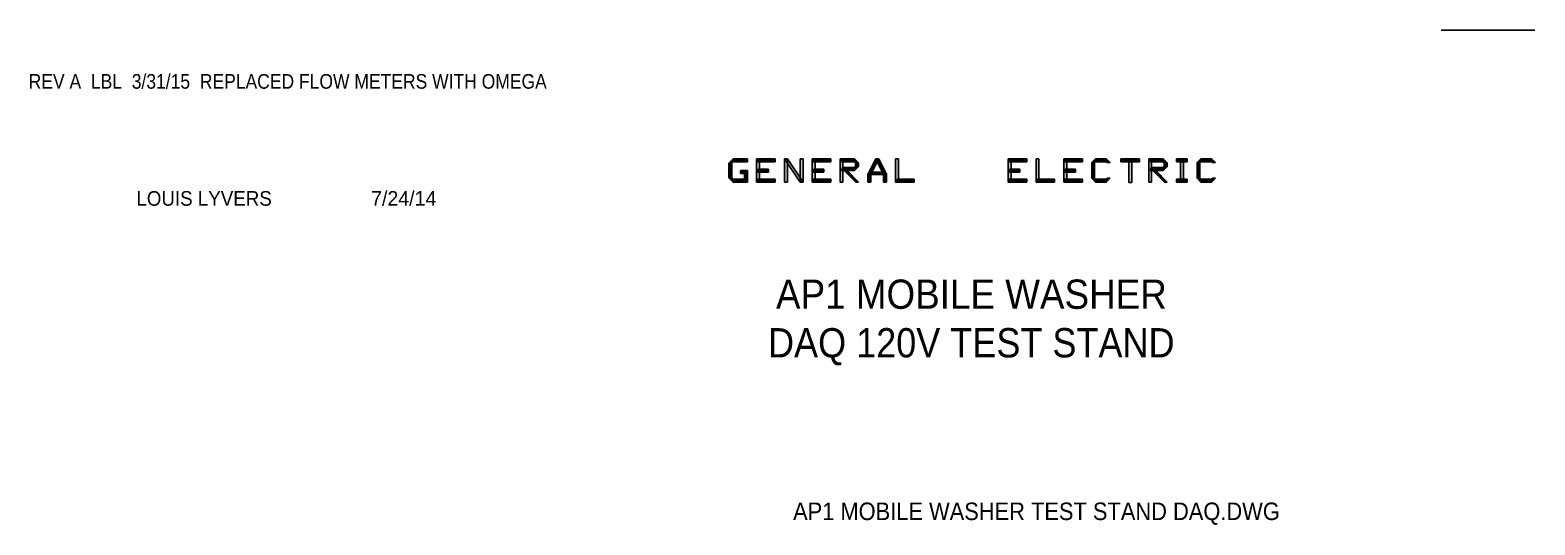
# Model space of a CAD drawing. Header units: inches. Extents: x 1 to 32.3, y 0.5 to 21.
# Drawn here: x 24.94 to 32.29, y 1.54 to 3.96 of the extents above; entities that cross this region are included whole.
import ezdxf

# ---------------------------------------------------------------- set-up
doc = ezdxf.new("R2010")
doc.units = ezdxf.units.IN
doc.header["$MEASUREMENT"] = 0
doc.layers.add('TEXT', color=4, linetype='Continuous')
doc.styles.add('SLDTEXTSTYLE0', font='TXT')
doc.styles.add('SLDTEXTSTYLE12', font='TXT', dxfattribs={"width": 0.941176})
doc.styles.add('SLDTEXTSTYLE13', font='TXT', dxfattribs={"width": 0.921053})
doc.styles.add('SLDTEXTSTYLE4', font='TXT', dxfattribs={"width": 0.958333})
doc.styles.add('SLDTEXTSTYLE56', font='TXT', dxfattribs={"width": 0.894231})
doc.styles.add('SLDTEXTSTYLE7', font='TXT', dxfattribs={"width": 0.930556})

# ---------------------------------------------------------------- blocks, each defined once
blk = doc.blocks.new('SW_NOTE_1')
at = {"layer": 'TEXT', "color": 0, "char_height": 0.142857, "attachment_point": 2}
for s, insert, style in [('AP1 MOBILE WASHER', (1.237, 0.1842), 'SLDTEXTSTYLE12'), ('DAQ 120V TEST STAND', (1.2364, -0.053), 'SLDTEXTSTYLE13')]:
    blk.add_mtext(s, dxfattribs=dict(at, insert=insert, style=style))

msp = doc.modelspace()

# ---------------------------------------------------------------- hatches: boundary and pattern name
at = {"linetype": 'Continuous'}
for points in [[(28.3643, 3.3071), (28.35, 3.3071), (28.3714, 3.3286), (28.3714, 3.3143)], [(28.3643, 3.3071), (28.35, 3.3071), (28.35, 3.2357), (28.3643, 3.2357)], [(28.3714, 3.3143), (28.3714, 3.3286), (28.4406, 3.3289), (28.4406, 3.3145)], [(28.4857, 3.3143), (28.4857, 3.3286), (28.5763, 3.3289), (28.5768, 3.3145)], [(28.5, 3.2143), (28.5, 3.3214), (28.4857, 3.3214), (28.4857, 3.2143)], [(28.6357, 3.3286), (28.6214, 3.3286), (28.6214, 3.2143), (28.6357, 3.2143)], [(28.6357, 3.3286), (28.6214, 3.3286), (28.6977, 3.2144), (28.7123, 3.2144)], [(28.7123, 3.3286), (28.7123, 3.2144), (28.6977, 3.2181), (28.6984, 3.3286)], [(28.7571, 3.3143), (28.7571, 3.3286), (28.8477, 3.3289), (28.8482, 3.3145)], [(28.7714, 3.2143), (28.7714, 3.3214), (28.7571, 3.3214), (28.7571, 3.2143)], [(28.9071, 3.2143), (28.9071, 3.3286), (28.8929, 3.3286), (28.8929, 3.2143)], [(28.9, 3.3143), (28.9071, 3.3286), (28.9643, 3.3286), (28.9643, 3.3143)], [(28.9643, 3.3286), (28.9643, 3.3143), (28.9714, 3.3071), (28.9835, 3.3087)], [(28.9835, 3.2905), (28.9835, 3.3094), (28.9691, 3.3105), (28.9691, 3.2851)], [(29.043, 3.2528), (29.0288, 3.2528), (29.0669, 3.3286), (29.0808, 3.3286)], [(29.119, 3.2528), (29.0817, 3.3286), (29.0669, 3.3293), (29.1046, 3.2528)], [(29.1786, 3.3286), (29.1643, 3.3286), (29.1643, 3.2143), (29.1786, 3.2143)], [(29.7143, 3.3143), (29.7143, 3.3286), (29.8049, 3.3289), (29.8054, 3.3145)], [(29.7286, 3.2143), (29.7286, 3.3214), (29.7143, 3.3214), (29.7143, 3.2143)], [(29.8643, 3.3286), (29.85, 3.3286), (29.85, 3.2143), (29.8643, 3.2143)], [(29.9857, 3.3143), (29.9857, 3.3286), (30.0763, 3.3289), (30.0768, 3.3145)], [(30, 3.2143), (30, 3.3214), (29.9857, 3.3214), (29.9857, 3.2143)], [(30.1549, 3.3286), (30.1361, 3.3101), (30.1216, 3.3101), (30.1403, 3.3286)], [(30.1357, 3.2286), (30.1357, 3.3143), (30.1216, 3.3101), (30.1216, 3.2335)], [(30.2, 3.3143), (30.1357, 3.3143), (30.1429, 3.3286), (30.1929, 3.3286)], [(30.2117, 3.3101), (30.1929, 3.3286), (30.1929, 3.3143), (30.1972, 3.3101)], [(30.2643, 3.3143), (30.2643, 3.3286), (30.3555, 3.3291), (30.3555, 3.3143)], [(30.3169, 3.3241), (30.3024, 3.3229), (30.3024, 3.2137), (30.3169, 3.2137)], [(30.4143, 3.2143), (30.4143, 3.3286), (30.4, 3.3286), (30.4, 3.2143)], [(30.4071, 3.3143), (30.4143, 3.3286), (30.4714, 3.3286), (30.4714, 3.3143)], [(30.4714, 3.3286), (30.4714, 3.3143), (30.4786, 3.3071), (30.4907, 3.3087)], [(30.4907, 3.2905), (30.4907, 3.3094), (30.4763, 3.3105), (30.4763, 3.2851)], [(30.5357, 3.3286), (30.5357, 3.3143), (30.5881, 3.3144), (30.5881, 3.3291)], [(30.5693, 3.3176), (30.5548, 3.3253), (30.5548, 3.2219), (30.5693, 3.2213)], [(30.6691, 3.3286), (30.6504, 3.3101), (30.6359, 3.3101), (30.6546, 3.3286)], [(30.65, 3.2286), (30.65, 3.3143), (30.6359, 3.3101), (30.6359, 3.2335)], [(30.7143, 3.3143), (30.65, 3.3143), (30.6571, 3.3286), (30.7071, 3.3286)], [(30.726, 3.3101), (30.7071, 3.3286), (30.7071, 3.3143), (30.7114, 3.3101)], [(28.3643, 3.2357), (28.35, 3.2357), (28.3714, 3.2143), (28.3786, 3.2143)], [(28.4071, 3.2714), (28.4071, 3.2571), (28.4357, 3.2571), (28.4357, 3.2714)], [(28.4342, 3.2615), (28.4262, 3.2597), (28.4262, 3.222), (28.4337, 3.2228)], [(28.4406, 3.2144), (28.4406, 3.2717), (28.4286, 3.2714), (28.4286, 3.2143)], [(28.4857, 3.2643), (28.4929, 3.2786), (28.5429, 3.2786), (28.5429, 3.2643)], [(28.7571, 3.2643), (28.7643, 3.2786), (28.8143, 3.2786), (28.8143, 3.2643)], [(28.9, 3.2714), (28.9071, 3.2857), (28.9643, 3.2857), (28.9643, 3.2714)], [(28.9272, 3.271), (28.9128, 3.271), (28.9696, 3.2148), (28.983, 3.2148)], [(28.9643, 3.2714), (28.9643, 3.2857), (28.9714, 3.2929), (28.9835, 3.2905)], [(29.043, 3.2148), (29.0286, 3.2143), (29.0288, 3.2528), (29.043, 3.2528)], [(29.041, 3.2644), (29.0384, 3.2528), (29.1122, 3.2528), (29.1088, 3.2637)], [(29.119, 3.2148), (29.119, 3.2528), (29.1046, 3.2576), (29.1046, 3.2148)], [(29.7143, 3.2643), (29.7214, 3.2786), (29.7714, 3.2786), (29.7714, 3.2643)], [(29.9857, 3.2643), (29.9929, 3.2786), (30.0429, 3.2786), (30.0429, 3.2643)], [(30.1409, 3.2144), (30.1216, 3.2335), (30.1361, 3.2329), (30.1543, 3.2144)], [(30.1929, 3.2144), (30.1849, 3.2234), (30.1983, 3.2342), (30.2122, 3.2342)], [(30.4071, 3.2714), (30.4143, 3.2857), (30.4714, 3.2857), (30.4714, 3.2714)], [(30.4344, 3.271), (30.42, 3.271), (30.4768, 3.2148), (30.4902, 3.2148)], [(30.4714, 3.2714), (30.4714, 3.2857), (30.4786, 3.2929), (30.4907, 3.2905)], [(30.6552, 3.2144), (30.6359, 3.2335), (30.6504, 3.2329), (30.6686, 3.2144)], [(30.7072, 3.2144), (30.6992, 3.2234), (30.7126, 3.2342), (30.7265, 3.2342)], [(28.4286, 3.2143), (28.3714, 3.2143), (28.3643, 3.2286), (28.4357, 3.2286)], [(28.5768, 3.2145), (28.4857, 3.2143), (28.4857, 3.2286), (28.5763, 3.2289)], [(28.8482, 3.2145), (28.7571, 3.2143), (28.7571, 3.2286), (28.8477, 3.2289)], [(29.1738, 3.2148), (29.1714, 3.2286), (29.255, 3.2289), (29.255, 3.2148)], [(29.8054, 3.2145), (29.7143, 3.2143), (29.7143, 3.2286), (29.8049, 3.2289)], [(29.8596, 3.2148), (29.8571, 3.2286), (29.9407, 3.2289), (29.9407, 3.2148)], [(30.0768, 3.2145), (29.9857, 3.2143), (29.9857, 3.2286), (30.0763, 3.2289)], [(30.1452, 3.2144), (30.1398, 3.2291), (30.1988, 3.2291), (30.1918, 3.2144)], [(30.5357, 3.2286), (30.5357, 3.2143), (30.5881, 3.2143), (30.5881, 3.229)], [(30.6595, 3.2144), (30.6541, 3.2291), (30.7131, 3.2291), (30.7061, 3.2144)]]:
    msp.add_hatch(color=7, dxfattribs=at).paths.add_polyline_path(points, flags=0)

# ---------------------------------------------------------------- linework, layer by layer
at = {"layer": 'TEXT'}
for p, q in [((32.2857, 3.9571), (31.8286, 3.9571)), ((28.35, 3.3071), (28.3714, 3.3286)), ((28.35, 3.3071), (28.35, 3.2357)), ((28.3643, 3.3071), (28.35, 3.3071)), ((28.3643, 3.3071), (28.35, 3.3071)), ((28.3714, 3.3143), (28.3643, 3.3071)), ((28.3643, 3.2357), (28.3643, 3.3071)), ((28.3714, 3.3286), (28.4406, 3.3289)), ((28.3714, 3.3143), (28.3714, 3.3286)), ((28.3714, 3.3286), (28.3714, 3.3143)), ((28.4406, 3.3145), (28.3714, 3.3143)), ((28.4406, 3.3289), (28.4406, 3.3145)), ((28.4857, 3.3286), (28.5763, 3.3289)), ((28.4857, 3.3143), (28.4857, 3.3286)), ((28.4857, 3.3214), (28.4857, 3.2143)), ((28.5, 3.3214), (28.4857, 3.3214)), ((28.5768, 3.3145), (28.4857, 3.3143)), ((28.5, 3.2143), (28.5, 3.3214)), ((28.5763, 3.3289), (28.5768, 3.3145)), ((28.6214, 3.3286), (28.6214, 3.2143)), ((28.6357, 3.3286), (28.6214, 3.3286)), ((28.6214, 3.3286), (28.6977, 3.2144)), ((28.6357, 3.3286), (28.6214, 3.3286)), ((28.6357, 3.2143), (28.6357, 3.3286)), ((28.7123, 3.2144), (28.6357, 3.3286)), ((28.6977, 3.2181), (28.6984, 3.3286)), ((28.6984, 3.3286), (28.7123, 3.3286)), ((28.7123, 3.3286), (28.7123, 3.2144)), ((28.7571, 3.3286), (28.8477, 3.3289)), ((28.7571, 3.3143), (28.7571, 3.3286)), ((28.7571, 3.3214), (28.7571, 3.2143)), ((28.7714, 3.3214), (28.7571, 3.3214)), ((28.8482, 3.3145), (28.7571, 3.3143)), ((28.7714, 3.2143), (28.7714, 3.3214)), ((28.8477, 3.3289), (28.8482, 3.3145)), ((28.8929, 3.3286), (28.8929, 3.2143)), ((28.9071, 3.3286), (28.8929, 3.3286)), ((28.9, 3.3143), (28.9071, 3.3286)), ((28.9643, 3.3143), (28.9, 3.3143)), ((28.9071, 3.2143), (28.9071, 3.3286)), ((28.9071, 3.3286), (28.9643, 3.3286)), ((28.9643, 3.3286), (28.9643, 3.3143)), ((28.9835, 3.3087), (28.9643, 3.3286)), ((28.9643, 3.3286), (28.9643, 3.3143)), ((28.9643, 3.3143), (28.9714, 3.3071)), ((28.9691, 3.3105), (28.9691, 3.2851)), ((28.9835, 3.3094), (28.9691, 3.3105)), ((28.9714, 3.3071), (28.9835, 3.3087)), ((28.9835, 3.2905), (28.9835, 3.3094)), ((29.0288, 3.2528), (29.0669, 3.3286)), ((29.0808, 3.3286), (29.043, 3.2528)), ((29.0669, 3.3293), (29.1046, 3.2528)), ((29.0817, 3.3286), (29.0669, 3.3293)), ((29.0669, 3.3286), (29.0808, 3.3286)), ((29.119, 3.2528), (29.0817, 3.3286)), ((29.1643, 3.3286), (29.1643, 3.2143)), ((29.1786, 3.3286), (29.1643, 3.3286)), ((29.1786, 3.2143), (29.1786, 3.3286)), ((29.7143, 3.3286), (29.8049, 3.3289)), ((29.7143, 3.3143), (29.7143, 3.3286)), ((29.7143, 3.3214), (29.7143, 3.2143)), ((29.7286, 3.3214), (29.7143, 3.3214)), ((29.8054, 3.3145), (29.7143, 3.3143)), ((29.7286, 3.2143), (29.7286, 3.3214)), ((29.8049, 3.3289), (29.8054, 3.3145)), ((29.85, 3.3286), (29.85, 3.2143)), ((29.8643, 3.3286), (29.85, 3.3286)), ((29.8643, 3.2143), (29.8643, 3.3286)), ((29.9857, 3.3286), (30.0763, 3.3289)), ((29.9857, 3.3143), (29.9857, 3.3286)), ((29.9857, 3.3214), (29.9857, 3.2143)), ((30, 3.3214), (29.9857, 3.3214)), ((30.0768, 3.3145), (29.9857, 3.3143)), ((30, 3.2143), (30, 3.3214)), ((30.0763, 3.3289), (30.0768, 3.3145)), ((30.1216, 3.3101), (30.1403, 3.3286)), ((30.1357, 3.3143), (30.1216, 3.3101)), ((30.1216, 3.3101), (30.1216, 3.2335)), ((30.1361, 3.3101), (30.1216, 3.3101)), ((30.1357, 3.3143), (30.1429, 3.3286)), ((30.1357, 3.2286), (30.1357, 3.3143)), ((30.2, 3.3143), (30.1357, 3.3143)), ((30.1549, 3.3286), (30.1361, 3.3101)), ((30.1403, 3.3286), (30.1549, 3.3286)), ((30.1429, 3.3286), (30.1929, 3.3286)), ((30.2117, 3.3101), (30.1929, 3.3286)), ((30.1929, 3.3286), (30.1929, 3.3143)), ((30.1929, 3.3286), (30.2, 3.3143)), ((30.1929, 3.3143), (30.1972, 3.3101)), ((30.1972, 3.3101), (30.2117, 3.3101)), ((30.2643, 3.3286), (30.3555, 3.3291)), ((30.2643, 3.3143), (30.2643, 3.3286)), ((30.3555, 3.3143), (30.2643, 3.3143)), ((30.3169, 3.3241), (30.3024, 3.3229)), ((30.3024, 3.3229), (30.3024, 3.2137)), ((30.3169, 3.2137), (30.3169, 3.3241)), ((30.3555, 3.3291), (30.3555, 3.3143)), ((30.4, 3.3286), (30.4, 3.2143)), ((30.4143, 3.3286), (30.4, 3.3286)), ((30.4071, 3.3143), (30.4143, 3.3286)), ((30.4714, 3.3143), (30.4071, 3.3143)), ((30.4143, 3.3286), (30.4714, 3.3286)), ((30.4143, 3.2143), (30.4143, 3.3286)), ((30.4907, 3.3087), (30.4714, 3.3286)), ((30.4714, 3.3286), (30.4714, 3.3143)), ((30.4714, 3.3286), (30.4714, 3.3143)), ((30.4714, 3.3143), (30.4786, 3.3071)), ((30.4763, 3.3105), (30.4763, 3.2851)), ((30.4907, 3.3094), (30.4763, 3.3105)), ((30.4786, 3.3071), (30.4907, 3.3087)), ((30.4907, 3.2905), (30.4907, 3.3094)), ((30.5881, 3.3291), (30.5357, 3.3286)), ((30.5357, 3.3286), (30.5357, 3.3143)), ((30.5357, 3.3143), (30.5881, 3.3144)), ((30.5548, 3.3253), (30.5548, 3.2219)), ((30.5693, 3.3176), (30.5548, 3.3253)), ((30.5693, 3.2213), (30.5693, 3.3176)), ((30.5881, 3.3144), (30.5881, 3.3291)), ((30.6359, 3.3101), (30.6546, 3.3286)), ((30.65, 3.3143), (30.6359, 3.3101)), ((30.6504, 3.3101), (30.6359, 3.3101)), ((30.6359, 3.3101), (30.6359, 3.2335)), ((30.65, 3.3143), (30.6571, 3.3286)), ((30.7143, 3.3143), (30.65, 3.3143)), ((30.65, 3.2286), (30.65, 3.3143)), ((30.6691, 3.3286), (30.6504, 3.3101)), ((30.6546, 3.3286), (30.6691, 3.3286)), ((30.6571, 3.3286), (30.7071, 3.3286)), ((30.7071, 3.3286), (30.7143, 3.3143)), ((30.726, 3.3101), (30.7071, 3.3286)), ((30.7071, 3.3286), (30.7071, 3.3143)), ((30.7071, 3.3143), (30.7114, 3.3101)), ((30.7114, 3.3101), (30.726, 3.3101)), ((28.35, 3.2357), (28.3643, 3.2357)), ((28.35, 3.2357), (28.3714, 3.2143)), ((28.3643, 3.2357), (28.35, 3.2357)), ((28.3786, 3.2143), (28.3643, 3.2357)), ((28.4357, 3.2714), (28.4071, 3.2714)), ((28.4071, 3.2714), (28.4071, 3.2571)), ((28.4071, 3.2571), (28.4357, 3.2571)), ((28.4342, 3.2615), (28.4262, 3.2597)), ((28.4262, 3.2597), (28.4262, 3.222)), ((28.4406, 3.2717), (28.4286, 3.2714)), ((28.4286, 3.2714), (28.4286, 3.2143)), ((28.4337, 3.2228), (28.4342, 3.2615)), ((28.4357, 3.2571), (28.4357, 3.2714)), ((28.4406, 3.2144), (28.4406, 3.2717)), ((28.4857, 3.2643), (28.4929, 3.2786)), ((28.5429, 3.2643), (28.4857, 3.2643)), ((28.4929, 3.2786), (28.5429, 3.2786)), ((28.5429, 3.2786), (28.5429, 3.2643)), ((28.7571, 3.2643), (28.7643, 3.2786)), ((28.8143, 3.2643), (28.7571, 3.2643)), ((28.7643, 3.2786), (28.8143, 3.2786)), ((28.8143, 3.2786), (28.8143, 3.2643)), ((28.9, 3.2714), (28.9071, 3.2857)), ((28.9643, 3.2714), (28.9, 3.2714)), ((28.9071, 3.2857), (28.9643, 3.2857)), ((28.9128, 3.271), (28.9696, 3.2148)), ((28.9272, 3.271), (28.9128, 3.271)), ((28.983, 3.2148), (28.9272, 3.271)), ((28.9643, 3.2857), (28.9714, 3.2929)), ((28.9835, 3.2905), (28.9643, 3.2714)), ((28.9643, 3.2857), (28.9643, 3.2714)), ((28.9643, 3.2714), (28.9643, 3.2857)), ((28.9691, 3.2851), (28.9835, 3.2905)), ((28.9714, 3.2929), (28.9835, 3.2905)), ((29.0286, 3.2143), (29.0288, 3.2528)), ((29.0288, 3.2528), (29.043, 3.2528)), ((29.043, 3.2528), (29.0288, 3.2528)), ((29.041, 3.2644), (29.0384, 3.2528)), ((29.0384, 3.2528), (29.1122, 3.2528)), ((29.1088, 3.2637), (29.041, 3.2644)), ((29.043, 3.2528), (29.043, 3.2148)), ((29.1046, 3.2576), (29.1046, 3.2148)), ((29.119, 3.2528), (29.1046, 3.2576)), ((29.1046, 3.2528), (29.119, 3.2528)), ((29.1122, 3.2528), (29.1088, 3.2637)), ((29.119, 3.2148), (29.119, 3.2528)), ((29.7143, 3.2643), (29.7214, 3.2786)), ((29.7714, 3.2643), (29.7143, 3.2643)), ((29.7214, 3.2786), (29.7714, 3.2786)), ((29.7714, 3.2786), (29.7714, 3.2643)), ((29.9857, 3.2643), (29.9929, 3.2786)), ((30.0429, 3.2643), (29.9857, 3.2643)), ((29.9929, 3.2786), (30.0429, 3.2786)), ((30.0429, 3.2786), (30.0429, 3.2643)), ((30.1409, 3.2144), (30.1216, 3.2335)), ((30.1216, 3.2335), (30.1361, 3.2329)), ((30.1216, 3.2335), (30.1357, 3.2286)), ((30.1361, 3.2329), (30.1543, 3.2144)), ((30.1849, 3.2234), (30.1983, 3.2342)), ((30.2122, 3.2342), (30.1929, 3.2144)), ((30.1983, 3.2342), (30.2122, 3.2342)), ((30.4071, 3.2714), (30.4143, 3.2857)), ((30.4714, 3.2714), (30.4071, 3.2714)), ((30.4143, 3.2857), (30.4714, 3.2857)), ((30.42, 3.271), (30.4768, 3.2148)), ((30.4344, 3.271), (30.42, 3.271)), ((30.4902, 3.2148), (30.4344, 3.271)), ((30.4714, 3.2857), (30.4786, 3.2929)), ((30.4907, 3.2905), (30.4714, 3.2714)), ((30.4714, 3.2714), (30.4714, 3.2857)), ((30.4714, 3.2857), (30.4714, 3.2714)), ((30.4763, 3.2851), (30.4907, 3.2905)), ((30.4786, 3.2929), (30.4907, 3.2905)), ((30.6359, 3.2335), (30.65, 3.2286)), ((30.6552, 3.2144), (30.6359, 3.2335)), ((30.6359, 3.2335), (30.6504, 3.2329)), ((30.6504, 3.2329), (30.6686, 3.2144)), ((30.6992, 3.2234), (30.7126, 3.2342)), ((30.7265, 3.2342), (30.7072, 3.2144)), ((30.7126, 3.2342), (30.7265, 3.2342)), ((28.3643, 3.2286), (28.4357, 3.2286)), ((28.3714, 3.2143), (28.3643, 3.2286)), ((28.3714, 3.2143), (28.3786, 3.2143)), ((28.4286, 3.2143), (28.3714, 3.2143)), ((28.4262, 3.222), (28.4337, 3.2228)), ((28.4357, 3.2286), (28.4286, 3.2143)), ((28.4286, 3.2143), (28.4406, 3.2144)), ((28.4857, 3.2286), (28.5763, 3.2289)), ((28.4857, 3.2143), (28.4857, 3.2286)), ((28.5768, 3.2145), (28.4857, 3.2143)), ((28.4857, 3.2143), (28.5, 3.2143)), ((28.5763, 3.2289), (28.5768, 3.2145)), ((28.6214, 3.2143), (28.6357, 3.2143)), ((28.7123, 3.2144), (28.6977, 3.2181)), ((28.6977, 3.2144), (28.7123, 3.2144)), ((28.7571, 3.2286), (28.8477, 3.2289)), ((28.7571, 3.2143), (28.7571, 3.2286)), ((28.8482, 3.2145), (28.7571, 3.2143)), ((28.7571, 3.2143), (28.7714, 3.2143)), ((28.8477, 3.2289), (28.8482, 3.2145)), ((28.8929, 3.2143), (28.9071, 3.2143)), ((28.9696, 3.2148), (28.983, 3.2148)), ((29.043, 3.2148), (29.0286, 3.2143)), ((29.1046, 3.2148), (29.119, 3.2148)), ((29.1643, 3.2143), (29.1786, 3.2143)), ((29.1714, 3.2286), (29.255, 3.2289)), ((29.1738, 3.2148), (29.1714, 3.2286)), ((29.255, 3.2148), (29.1738, 3.2148)), ((29.255, 3.2289), (29.255, 3.2148)), ((29.7143, 3.2286), (29.8049, 3.2289)), ((29.7143, 3.2143), (29.7143, 3.2286)), ((29.8054, 3.2145), (29.7143, 3.2143)), ((29.7143, 3.2143), (29.7286, 3.2143)), ((29.8049, 3.2289), (29.8054, 3.2145)), ((29.85, 3.2143), (29.8643, 3.2143)), ((29.8571, 3.2286), (29.9407, 3.2289)), ((29.8596, 3.2148), (29.8571, 3.2286)), ((29.9407, 3.2148), (29.8596, 3.2148)), ((29.9407, 3.2289), (29.9407, 3.2148)), ((29.9857, 3.2286), (30.0763, 3.2289)), ((29.9857, 3.2143), (29.9857, 3.2286)), ((30.0768, 3.2145), (29.9857, 3.2143)), ((29.9857, 3.2143), (30, 3.2143)), ((30.0763, 3.2289), (30.0768, 3.2145)), ((30.1398, 3.2291), (30.1988, 3.2291)), ((30.1452, 3.2144), (30.1398, 3.2291)), ((30.1543, 3.2144), (30.1409, 3.2144)), ((30.1918, 3.2144), (30.1452, 3.2144)), ((30.1929, 3.2144), (30.1849, 3.2234)), ((30.1988, 3.2291), (30.1918, 3.2144)), ((30.3024, 3.2137), (30.3169, 3.2137)), ((30.4, 3.2143), (30.4143, 3.2143)), ((30.4768, 3.2148), (30.4902, 3.2148)), ((30.5881, 3.229), (30.5357, 3.2286)), ((30.5357, 3.2286), (30.5357, 3.2143)), ((30.5357, 3.2143), (30.5881, 3.2143)), ((30.5548, 3.2219), (30.5693, 3.2213)), ((30.5881, 3.2143), (30.5881, 3.229)), ((30.6541, 3.2291), (30.7131, 3.2291)), ((30.6595, 3.2144), (30.6541, 3.2291)), ((30.6686, 3.2144), (30.6552, 3.2144)), ((30.7061, 3.2144), (30.6595, 3.2144)), ((30.7072, 3.2144), (30.6992, 3.2234)), ((30.7131, 3.2291), (30.7061, 3.2144))]:
    msp.add_line(p, q, dxfattribs=at)

# ---------------------------------------------------------------- block references
msp.add_blockref('SW_NOTE_1', (28.2974, 2.5551), dxfattribs=at)

# ---------------------------------------------------------------- texts
for s, insert, char_height, attachment_point, style in [('REV A  LBL  3/31/15  REPLACED FLOW METERS WITH OMEGA', (24.9313, 3.7425), 0.071429, 1, 'SLDTEXTSTYLE56'), ('LOUIS LYVERS', (25.7879, 3.1711), 0.071429, 2, 'SLDTEXTSTYLE4'), ('7/24/14', (26.7626, 3.1711), 0.07143, 2, 'SLDTEXTSTYLE0'), ('AP1 MOBILE WASHER TEST STAND DAQ.DWG', (28.6637, 1.6507), 0.085714, 1, 'SLDTEXTSTYLE7')]:
    msp.add_mtext(s, dxfattribs=dict(at, insert=insert, char_height=char_height, attachment_point=attachment_point, style=style))

doc.saveas('drawing.dxf')
